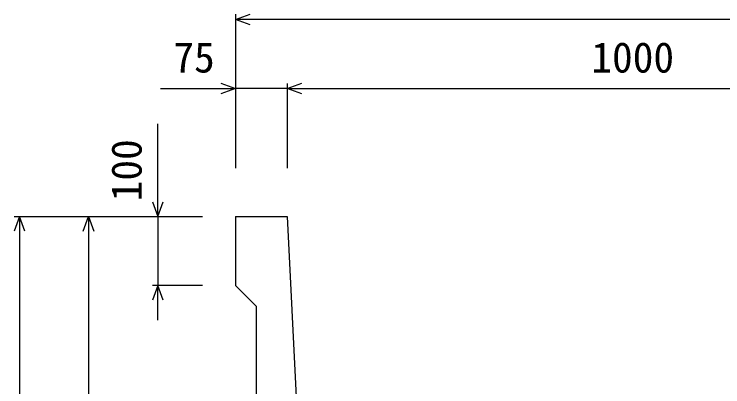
# Model space of a CAD drawing. Units: millimetres, scale not verified. Extents: x -33600 to 33600, y -11880 to 11880.
# Drawn here: x 6873 to 7898, y 3325 to 3865 of the extents above; entities that cross this region are included whole.
import ezdxf
from ezdxf.enums import TextEntityAlignment as Align

# ---------------------------------------------------------------- set-up
doc = ezdxf.new("R2010")
doc.units = ezdxf.units.MM
doc.header["$LTSCALE"] = 40
doc.layers.add('0-0_DIM', color=7, linetype='Continuous', lineweight=25)
doc.layers.add('0-5_OUTLINE', color=3, linetype='Continuous', lineweight=25)
doc.styles.add('ＭＳ ゴシック', font='')
doc.styles.get('ＭＳ ゴシック').set_extended_font_data('MS Gothic')

msp = doc.modelspace()

# ---------------------------------------------------------------- linework, layer by layer
at = {"layer": '0-0_DIM'}
for p, q in [((7193.16, 3864.33), (7193.16, 3641.83)), ((8343.16, 3856.83), (7193.16, 3856.83)), ((7268.16, 3764.33), (7268.16, 3641.83)), ((7084.78, 3756.83), (7193.16, 3756.83)), ((7268.16, 3756.83), (7193.16, 3756.83)), ((7268.16, 3756.83), (8268.16, 3756.83)), ((7080.66, 3571.83), (7080.66, 3705.84)), ((6873.16, 3571.83), (7145.66, 3571.83)), ((6880.66, 3571.83), (6880.66, 2896.83)), ((6980.66, 3571.83), (6980.66, 2971.83)), ((7080.66, 3571.83), (7080.66, 3471.83)), ((7145.66, 3471.83), (7073.16, 3471.83)), ((7080.66, 3421.83), (7080.66, 3471.83))]:
    msp.add_line(p, q, dxfattribs=at)
for points in [[(7214.3, 3849.13), (7193.16, 3856.83), (7214.3, 3864.52)], [(7172.01, 3764.52), (7193.16, 3756.83), (7172.01, 3749.13)], [(7289.3, 3749.13), (7268.16, 3756.83), (7289.3, 3764.52)], [(7072.96, 3592.97), (7080.66, 3571.83), (7088.35, 3592.97)], [(6888.35, 3550.68), (6880.66, 3571.83), (6872.96, 3550.68)], [(6972.96, 3550.68), (6980.66, 3571.83), (6988.35, 3550.68)], [(7088.35, 3450.68), (7080.66, 3471.83), (7072.96, 3450.68)]]:
    msp.add_lwpolyline(points, dxfattribs=at)
at = {"layer": '0-5_OUTLINE'}
for p, q in [((7193.16, 3571.83), (7193.16, 3471.83)), ((7193.16, 3571.83), (7268.16, 3571.83)), ((7268.16, 3571.83), (7294.83, 3038.33)), ((7193.16, 3471.83), (7223.16, 3441.83)), ((7223.16, 3441.83), (7223.16, 2941.83))]:
    msp.add_line(p, q, dxfattribs=at)

# ---------------------------------------------------------------- texts
at = {"layer": '0-0_DIM', "style": 'ＭＳ ゴシック'}
for s, p in [('75', (7103.32, 3766.83)), ('1000', (7708.16, 3766.83))]:
    msp.add_text(s, height=43.99, dxfattribs=at).set_placement(p, align=Align.BOTTOM_LEFT)
msp.add_text('100', height=43.99, rotation=90, dxfattribs=at).set_placement((7070.66, 3593.75), align=Align.BOTTOM_LEFT)

doc.saveas('drawing.dxf')
